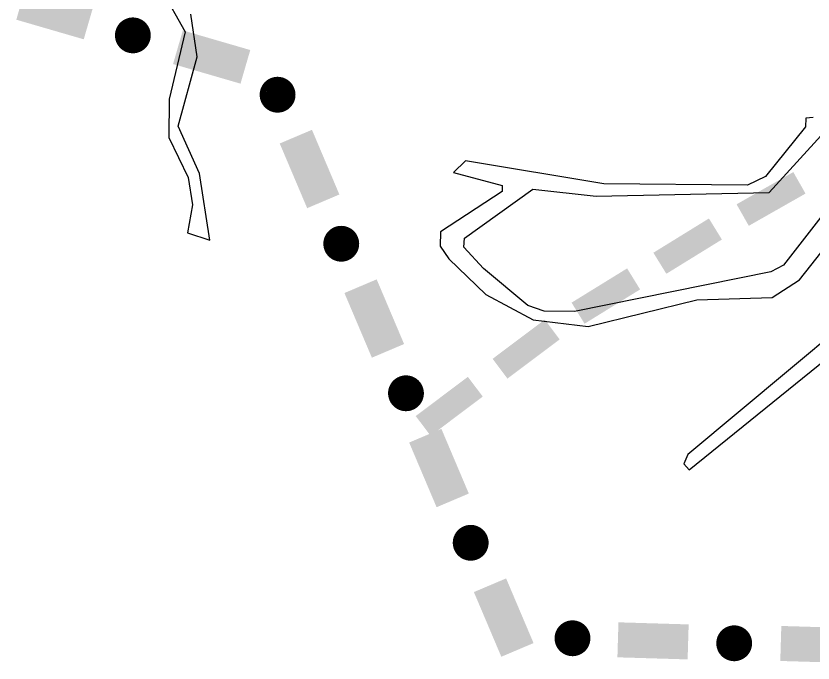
# Model space of a CAD drawing. Extents: x 615698 to 626331, y 7504748 to 7519310.
# Drawn here: x 618653 to 619485, y 7511320 to 7511996 of the extents above; entities that cross this region are included whole.
import ezdxf

# ---------------------------------------------------------------- set-up
doc = ezdxf.new("R2010")
doc.units = 0
doc.header["$LTSCALE"] = 170
doc.header["$MEASUREMENT"] = 0
for name, color, linetype in [('LIMITE-BACIA', 3, 'CONTINUOUS'), ('LIMITE-PROJETO', 1, 'CONTINUOUS'), ('RUA', 7, 'CONTINUOUS')]:
    doc.layers.add(name, color=color, linetype=linetype)

# ---------------------------------------------------------------- blocks, each defined once
blk = doc.blocks.new('C')
at = {"layer": 'LIMITE-BACIA'}
blk.add_solid([(-33.92, -12.9), (-34.05, 12.9), (34.17, -12.57), (34.05, 13.23)], dxfattribs=at)
blk = doc.blocks.new('R')
at = {"layer": 'LIMITE-PROJETO', "const_width": 18.7}
blk.add_lwpolyline([(-75.23, 0.29, 1), (-93.93, 0.42, 1)], format="xyb", close=True, dxfattribs=at)
at = {"layer": 'LIMITE-PROJETO'}
blk.add_solid([(36.92, 17.72), (36.65, -18.81), (-36.38, 18.26), (-36.65, -18.26)], dxfattribs=at)

msp = doc.modelspace()

# ---------------------------------------------------------------- linework, layer by layer
at = {"layer": 'LIMITE-PROJETO', "const_width": 18.7}
for points in [[(618917.45, 7511916.03, 1), (618935.41, 7511910.81, 1)], [(619230.52, 7511354.93, 1), (619237.82, 7511337.71, 1)]]:
    msp.add_lwpolyline(points, format="xyb", close=True, dxfattribs=at)
at = {"layer": 'LIMITE-PROJETO'}
for points in [[(618817.35, 7511945.43), (618827.54, 7511980.51), (618887.73, 7511924.97), (618897.93, 7511960.05)], [(619131.28, 7511394.52), (619164.91, 7511408.78), (619159.9, 7511327.04), (619193.53, 7511341.3)], [(619451, 7511322.65), (619452.09, 7511359.16), (619524.27, 7511320.47), (619525.35, 7511356.98)]]:
    msp.add_solid(points, dxfattribs=at)
at = {"layer": 'RUA', "linetype": 'CONTINUOUS'}
for points in [[(618805.38, 7512023.28), (618829.95, 7511979.15), (618813.34, 7511908.62), (618812.9, 7511868.64), (618833.21, 7511826.89), (618837.64, 7511798.39), (618832.44, 7511769.2), (618855.6, 7511761.8), (618844.79, 7511831.37), (618822.85, 7511880.67), (618842.4, 7511952.82), (618835.85, 7511997.57)], [(619533.55, 7511837.44), (619454.31, 7511735.47), (619441.16, 7511728.7), (619236.16, 7511687.12), (619204.63, 7511687.46), (619187.4, 7511693.42), (619141.3, 7511731.99), (619120.78, 7511754.52), (619121.65, 7511763.74), (619192.77, 7511815.03), (619258.84, 7511807.69), (619439.54, 7511811.54), (619518.65, 7511898.35)], [(619485.23, 7511889.7), (619477.53, 7511889.02), (619477.43, 7511879.87), (619435.44, 7511828.01), (619416.78, 7511818.94), (619266.84, 7511820.58), (619122.49, 7511844.42), (619110.16, 7511832.36), (619160.7, 7511818.67), (619160.64, 7511812.52), (619096.35, 7511770.39), (619096.18, 7511755.56), (619104.99, 7511742.03), (619143.77, 7511705.03), (619193.23, 7511678.42), (619250.38, 7511671.43), (619363.98, 7511699.37), (619442.4, 7511701.77), (619470.96, 7511720.36), (619569.52, 7511844.81)], [(619621.3, 7511760.71), (619354.48, 7511538.17), (619350.53, 7511528.22), (619355.84, 7511522.01), (619641.33, 7511753.08)]]:
    msp.add_lwpolyline(points, dxfattribs=at)

# ---------------------------------------------------------------- block references
at = {"layer": 'LIMITE-PROJETO'}
for name, p, rotation in [('R', (618694.11, 7511998.7), 164.2115933152697), ('R', (618959.6, 7511835.7), 113.4080695193282), ('C', (619441.4, 7511804.51), 29.33175098631178), ('C', (619354.36, 7511755.28), 31.38760397995667), ('C', (619269, 7511703.2), 31.38760397995667), ('R', (619027.13, 7511679.69), 113.4080695193282), ('C', (619185.84, 7511647.84), 36.64268032581445), ('C', (619105.6, 7511588.16), 36.64268032581445), ('R', (619094.67, 7511523.69), 113.4080695193282), ('R', (619318.35, 7511343.34), 178.7178473424426)]:
    msp.add_blockref(name, p, dxfattribs=dict(at, rotation=rotation))

doc.saveas('drawing.dxf')
